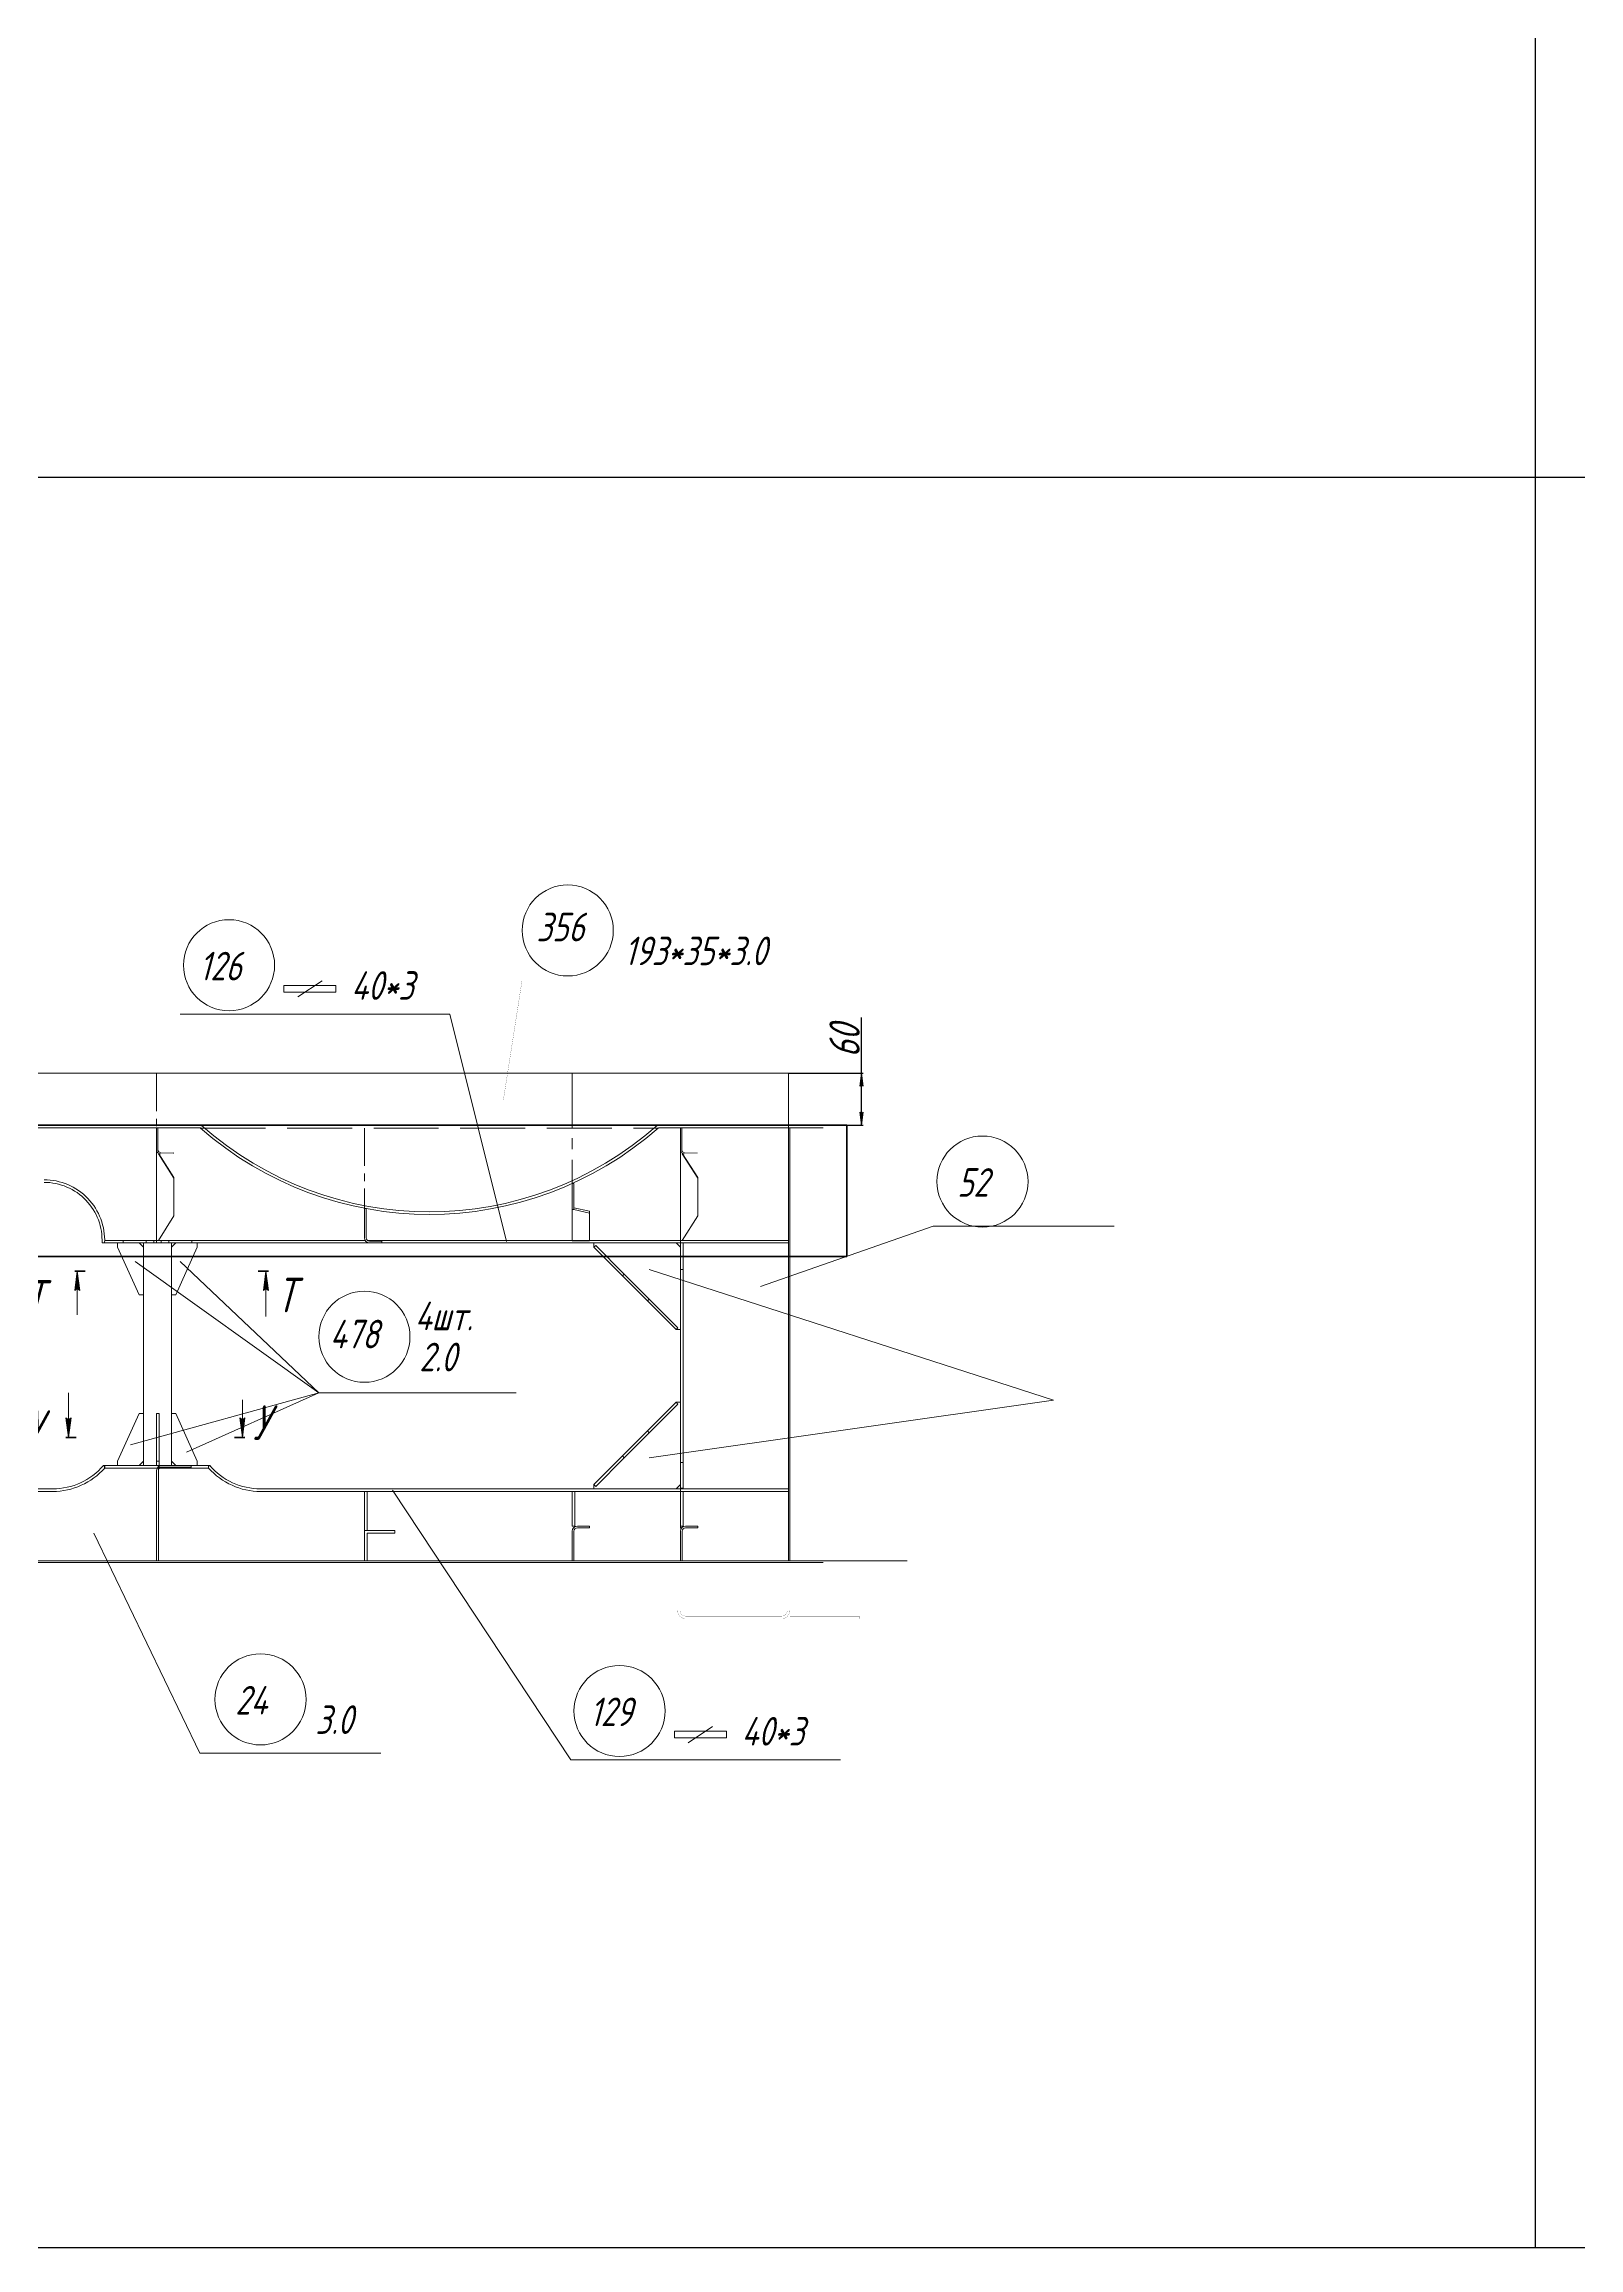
# Model space of a CAD drawing. Header units: millimetres. Extents: x 77380 to 135900, y -26587 to 17301.
# Drawn here: x 96540 to 98312, y -25986 to -23440 of the extents above; entities that cross this region are included whole.
import ezdxf

# ---------------------------------------------------------------- set-up
doc = ezdxf.new("R2010")
doc.units = ezdxf.units.MM
for name, pattern in [('K5LT32768', [0]), ('K5LT32772', [0]), ('K5LT32779', [0]), ('K5LT32780', [0]), ('K5LT32785', [200, 125, -25, 25, -25]), ('K5LT32790', [0]), ('K5LT32791', [0]), ('K5LT32800', [100, 75, -25]), ('K5LT32801', [70, 43.75, -8.75, 8.75, -8.75]), ('K5LT32802', [100, 62.5, -12.5, 12.5, -12.5]), ('K5LT_REINFORCED', [0]), ('K5LT_THIN', [0])]:
    doc.linetypes.add(name, pattern=pattern)
doc.layers.add('4001', color=7, linetype='Continuous')
doc.layers.add('РАЗМЕРЫ', color=3, linetype='Continuous', lineweight=25)
doc.styles.add('KDIMTEXTSTYLE', font='GOST_AU.SHX', dxfattribs={"width": 0.96, "oblique": 15, "height": 5})
doc.styles.add('KTEXTSTYLE', font='GOST_AU.SHX', dxfattribs={"width": 0.96, "height": 5})
doc.dimstyles.new('KDIMSTYLE (1.00)', dxfattribs={"dimtxt": 5, "dimasz": 1, "dimexe": 2, "dimexo": 0, "dimgap": 1, "dimtad": 1, "dimtxsty": 'KDIMTEXTSTYLE', "dimsah": 1, "dimcen": 0, "dimdle": 1, "dimadec": 0, "dimazin": 0, "dimtfac": 0.667, "dimtmove": 0, "dimatfit": 3, "dimfxl": 1, "dimtvp": 1, "dimtolj": 1, "dimtzin": 0, "dimarcsym": 0})

# ---------------------------------------------------------------- blocks, each defined once
blk = doc.blocks.new('U2')
at = {"layer": '4001', "color": 7, "linetype": 'K5LT_THIN', "lineweight": 18}
for p, q in [((121200, 14342.1), (121203, 14342.1)), ((121200, 14297.1), (121200, 14342.1)), ((121203, 14342.1), (121203, 14297.1)), ((121203, 14297.1), (121200, 14297.1))]:
    blk.add_line(p, q, dxfattribs=at)
blk = doc.blocks.new('U6')
at = {"layer": '4001', "color": 7, "linetype": 'K5LT_THIN', "lineweight": 18}
for p, q in [((121565, 14342.1), (121568, 14342.1)), ((121565, 14302.1), (121565, 14342.1)), ((121568, 14342.1), (121568, 14302.1)), ((121568, 14302.1), (121565, 14302.1))]:
    blk.add_line(p, q, dxfattribs=at)
blk = doc.blocks.new('U7')
at = {"layer": '4001', "color": 7, "linetype": 'K5LT_THIN', "lineweight": 18}
for p, q in [((121440, 14342.1), (121443, 14342.1)), ((121440, 14302.1), (121440, 14342.1)), ((121443, 14342.1), (121443, 14302.1)), ((121443, 14302.1), (121440, 14302.1))]:
    blk.add_line(p, q, dxfattribs=at)
blk = doc.blocks.new('KDIMARROW_01')
blk.add_hatch(color=0).paths.add_polyline_path([(0, 0), (-15, 2), (-13.5, 0), (-15, -2)])
at = {"color": 0, "linetype": 'K5LT_THIN', "lineweight": 18}
for p, q in [((-13.5, 0), (-15, 2)), ((-15, 2), (0, 0)), ((0, 0), (-15, -2)), ((-15, -2), (-13.5, 0))]:
    blk.add_line(p, q, dxfattribs=at)
at = {"layer": '4001', "color": 0, "linetype": 'K5LT_THIN', "lineweight": 18}
blk.add_line((0, 0), (-1, 0), dxfattribs=at)
blk = doc.blocks.new('*D628')
at = {"layer": 'Defpoints', "color": 0}
for p in [(97399.5, -24629.1), (97483.6, -24629.1), (97399.5, -24689.1)]:
    blk.add_point(p, dxfattribs=at)
at = {"layer": 'РАЗМЕРЫ', "color": 0, "lineweight": -2}
for p, q in [((97483.6, -24629.1), (97483.6, -24564.6)), ((97399.5, -24629.1), (97485.6, -24629.1)), ((97483.6, -24688.1), (97483.6, -24630.1)), ((97399.5, -24689.1), (97485.6, -24689.1))]:
    blk.add_line(p, q, dxfattribs=at)
for p, rotation in [((97483.6, -24629.1), 90), ((97483.6, -24689.1), 270)]:
    blk.add_blockref('KDIMARROW_01', p, dxfattribs=dict(at, rotation=rotation))
at = {"layer": 'РАЗМЕРЫ', "color": 7, "insert": (97464.1, -24591.8), "char_height": 5, "attachment_point": 5, "rotation": 90, "style": 'KDIMTEXTSTYLE'}
blk.add_mtext('\\A1;\\H35.0;\\W0.965;\\Q15;\\Q15;\\H35.0;\\W0.965;\\Q15;60\\H35.0;\\W0.965;\\Q15;\\Q15;', dxfattribs=at)

msp = doc.modelspace()

# ---------------------------------------------------------------- hatches: boundary and pattern name
for points in [[(96580.882, -24880.066), (96577.92, -24857.566), (96574.957, -24880.066), (96577.92, -24877.816)], [(96798.714, -24880.066), (96795.752, -24857.566), (96792.79, -24880.066), (96795.752, -24877.816)], [(96567.763, -25049.566), (96570.725, -25027.066), (96567.763, -25029.316), (96564.8, -25027.066)], [(96768.513, -25049.566), (96771.475, -25027.066), (96768.513, -25029.316), (96765.551, -25027.066)]]:
    msp.add_hatch(color=7).paths.add_polyline_path(points)

# ---------------------------------------------------------------- linework, layer by layer
at = {"color": 6}
for p, q in [((98262.304, -25985.734), (98262.304, -6183.971)), ((94137.059, -23940.62), (102487.549, -23940.62))]:
    msp.add_line(p, q, dxfattribs=at)
at = {"color": 1, "linetype": 'K5LT32772', "lineweight": 18, "true_color": 0xff0000}
for p, q in [((96876.667, -24527.774), (96816.549, -24527.774)), ((96816.549, -24527.774), (96816.549, -24535.288)), ((96816.549, -24535.288), (96876.667, -24535.288)), ((96832.518, -24540.924), (96860.698, -24522.138)), ((96876.667, -24535.288), (96876.667, -24527.774)), ((96696.784, -24560.65), (97008.341, -24560.65)), ((97008.341, -24560.65), (97073.66, -24823.471)), ((97536.228, -25192.066), (95093.105, -25192.066)), ((97327.675, -25389.095), (97267.558, -25389.095)), ((97267.558, -25389.095), (97267.558, -25396.609)), ((97267.558, -25396.609), (97327.675, -25396.609)), ((97283.527, -25402.245), (97311.707, -25383.459)), ((97327.675, -25396.609), (97327.675, -25389.095)), ((97147.793, -25421.971), (97459.349, -25421.971))]:
    msp.add_line(p, q, dxfattribs=at)
at = {"color": 7, "linetype": 'K5LT_THIN', "lineweight": 18}
for p, q in [((97399.513, -24629.066), (95199.513, -24629.066)), ((97399.513, -24632.066), (97399.513, -24629.066)), ((97399.513, -24689.066), (97399.513, -24632.066)), ((96720.696, -24689.066), (95878.331, -24689.066)), ((97399.513, -24689.066), (97248.332, -24689.066)), ((97399.513, -24692.066), (97399.513, -24689.066)), ((95879.466, -24692.066), (96719.561, -24692.066)), ((97249.467, -24692.066), (97399.513, -24692.066)), ((97399.513, -24822.066), (97399.513, -24692.066)), ((96669.513, -24722.066), (96669.513, -24822.066)), ((96689.513, -24750.373), (96671.513, -24722.066)), ((96689.513, -24749.535), (96672.046, -24722.066)), ((97274.513, -24722.066), (97274.513, -24822.066)), ((97294.513, -24750.373), (97276.513, -24722.066)), ((97294.513, -24749.535), (97277.046, -24722.066)), ((96689.513, -24793.759), (96689.513, -24749.535)), ((97151.513, -24756.449), (97149.513, -24756.449)), ((97149.513, -24756.449), (97149.513, -24786.449)), ((97151.513, -24756.449), (97151.513, -24786.449)), ((97294.513, -24793.759), (97294.513, -24749.535)), ((97151.513, -24786.449), (97149.513, -24786.449)), ((97149.513, -24786.449), (97149.513, -24822.449)), ((97169.513, -24788.484), (97151.513, -24784.466)), ((97169.513, -24790.467), (97151.513, -24786.449)), ((97169.513, -24788.484), (97169.513, -24790.467)), ((97169.513, -24822.449), (97169.513, -24790.467)), ((96671.513, -24822.066), (96689.513, -24793.759)), ((97276.513, -24822.066), (97294.513, -24793.759)), ((97566.543, -24805.772), (97366.817, -24875.445)), ((97566.543, -24805.772), (97775.513, -24805.772)), ((96606.446, -24825.066), (96909.513, -24825.066)), ((96624.513, -24825.066), (96606.446, -24825.066)), ((96909.513, -24822.066), (96609.513, -24822.066)), ((96630.813, -24822.066), (96609.513, -24822.066)), ((96631.713, -24825.066), (96624.513, -24825.066)), ((96624.513, -24825.066), (96624.513, -24830.066)), ((96624.513, -24830.066), (96649.513, -24885.066)), ((96630.813, -24822.066), (96630.813, -24825.066)), ((96630.813, -24822.066), (96657.6, -24822.066)), ((96631.713, -24825.066), (96657.6, -24825.066)), ((96654.513, -24830.066), (96649.513, -24825.066)), ((96654.513, -24825.066), (96654.513, -24830.066)), ((96654.513, -24885.066), (96654.513, -24830.066)), ((96657.6, -24822.066), (96657.6, -24825.066)), ((96657.6, -24822.066), (96666.175, -24822.066)), ((96657.6, -24825.066), (96666.175, -24825.066)), ((96666.175, -24822.066), (96666.175, -24825.066)), ((96666.175, -24822.066), (96674.851, -24822.066)), ((96666.175, -24825.066), (96674.851, -24825.066)), ((96671.513, -24822.066), (96669.513, -24822.066)), ((96674.851, -24822.066), (96674.851, -24825.066)), ((96674.851, -24822.066), (96683.426, -24822.066)), ((96674.851, -24825.066), (96683.426, -24825.066)), ((96683.426, -24822.066), (96683.426, -24825.066)), ((96683.426, -24822.066), (96710.213, -24822.066)), ((96683.426, -24825.066), (96709.913, -24825.066)), ((96686.513, -24830.066), (96686.513, -24825.066)), ((96686.513, -24830.066), (96691.513, -24825.066)), ((96686.513, -24885.066), (96686.513, -24830.066)), ((96716.513, -24830.066), (96691.513, -24885.066)), ((96709.913, -24825.066), (96716.513, -24825.066)), ((96710.213, -24822.066), (96710.213, -24825.066)), ((96716.513, -24825.066), (96716.513, -24830.066)), ((96887.782, -24825.066), (96897.782, -24825.066)), ((96910.317, -24822.066), (96909.513, -24822.066)), ((96909.513, -24825.066), (96929.513, -24825.066)), ((97149.513, -24822.066), (96912.867, -24822.066)), ((96929.513, -24825.066), (97399.513, -24825.066)), ((97151.513, -24822.066), (97149.513, -24822.066)), ((97151.513, -24822.449), (97149.513, -24822.449)), ((97274.513, -24822.066), (97151.513, -24822.066)), ((97151.513, -24822.449), (97169.513, -24822.449)), ((97399.513, -24822.066), (97169.513, -24822.066)), ((97269.513, -24825.066), (97174.513, -24825.066)), ((97174.513, -24825.066), (97174.513, -24830.066)), ((97174.513, -24830.066), (97174.513, -24825.066)), ((97176.634, -24827.945), (97174.513, -24830.066)), ((97207.581, -24863.134), (97174.513, -24830.066)), ((97209.703, -24861.013), (97176.634, -24827.945)), ((97274.513, -24830.066), (97269.513, -24825.066)), ((97276.513, -24822.066), (97274.513, -24822.066)), ((97276.513, -24822.066), (97274.513, -24822.066)), ((97274.513, -24825.066), (97274.513, -24855.631)), ((97277.513, -24825.066), (97274.513, -24825.066)), ((97399.513, -24822.066), (97276.513, -24822.066)), ((97277.513, -24825.066), (97277.513, -24855.631)), ((97399.513, -24825.066), (97277.513, -24825.066)), ((97399.513, -24825.066), (97399.513, -24822.066)), ((97399.513, -24822.066), (97399.513, -24825.066)), ((97399.513, -25109.066), (97399.513, -24825.066)), ((96574.957, -24880.066), (96577.92, -24857.566)), ((96577.92, -24857.566), (96580.882, -24880.066)), ((96577.92, -24872.566), (96577.92, -24857.566)), ((96792.79, -24880.066), (96795.752, -24857.566)), ((96795.752, -24857.566), (96798.714, -24880.066)), ((96795.752, -24872.566), (96795.752, -24857.566)), ((97209.703, -24861.013), (97207.581, -24863.134)), ((97236.445, -24891.998), (97207.581, -24863.134)), ((97238.566, -24889.877), (97209.703, -24861.013)), ((97238.566, -24855.631), (97705.232, -25006.729)), ((97277.513, -24855.631), (97274.513, -24855.631)), ((97274.513, -24855.631), (97274.513, -25078.501)), ((97277.513, -25078.501), (97277.513, -24855.631)), ((96577.92, -24877.816), (96574.957, -24880.066)), ((96580.882, -24880.066), (96577.92, -24877.816)), ((96577.92, -24877.816), (96577.92, -24908.133)), ((96649.513, -24885.066), (96654.513, -24885.066)), ((96654.513, -24885.066), (96654.513, -25022.066)), ((96686.513, -25022.066), (96686.513, -24885.066)), ((96691.513, -24885.066), (96686.513, -24885.066)), ((96795.752, -24877.816), (96792.79, -24880.066)), ((96798.714, -24880.066), (96795.752, -24877.816)), ((96795.752, -24877.816), (96795.752, -24909.816)), ((97238.566, -24889.877), (97236.445, -24891.998)), ((97269.513, -24925.066), (97236.445, -24891.998)), ((97271.634, -24922.945), (97238.566, -24889.877)), ((97271.634, -24922.945), (97269.513, -24925.066)), ((97269.513, -24925.066), (97274.513, -24925.066)), ((96567.763, -25029.316), (96567.763, -24998.316)), ((96768.513, -25029.316), (96768.513, -25006.316)), ((97236.445, -25042.134), (97269.513, -25009.066)), ((97705.232, -25006.729), (97238.566, -25073.119)), ((97238.566, -25044.255), (97271.634, -25011.187)), ((97271.634, -25011.187), (97269.513, -25009.066)), ((97274.513, -25009.066), (97269.513, -25009.066)), ((96567.763, -25049.566), (96564.8, -25027.066)), ((96564.8, -25027.066), (96567.763, -25029.316)), ((96567.763, -25029.316), (96570.725, -25027.066)), ((96570.725, -25027.066), (96567.763, -25049.566)), ((96567.763, -25034.566), (96567.763, -25049.566)), ((96624.513, -25077.066), (96649.513, -25022.066)), ((96649.513, -25022.066), (96654.513, -25022.066)), ((96654.513, -25022.066), (96654.513, -25077.066)), ((96669.513, -25077.066), (96669.513, -25022.066)), ((96669.513, -25022.066), (96672.513, -25022.066)), ((96672.513, -25077.066), (96672.513, -25022.066)), ((96686.513, -25022.066), (96686.513, -25077.066)), ((96691.513, -25022.066), (96686.513, -25022.066)), ((96716.513, -25077.066), (96691.513, -25022.066)), ((96768.513, -25049.566), (96765.551, -25027.066)), ((96765.551, -25027.066), (96768.513, -25029.316)), ((96768.513, -25029.316), (96771.475, -25027.066)), ((96771.475, -25027.066), (96768.513, -25049.566)), ((96768.513, -25034.566), (96768.513, -25049.566)), ((97207.581, -25070.998), (97236.445, -25042.134)), ((97209.703, -25073.119), (97238.566, -25044.255)), ((97238.566, -25044.255), (97236.445, -25042.134)), ((97174.513, -25104.066), (97207.581, -25070.998)), ((97209.703, -25073.119), (97207.581, -25070.998)), ((96730.955, -25082.066), (96608.071, -25082.066)), ((96609.483, -25085.066), (96609.483, -25082.066)), ((96609.483, -25085.066), (96609.543, -25085.066)), ((96729.513, -25085.066), (96609.513, -25085.066)), ((96609.543, -25085.066), (96609.543, -25082.066)), ((96669.513, -25082.066), (96609.543, -25082.066)), ((96669.513, -25085.066), (96609.543, -25085.066)), ((96624.513, -25082.066), (96624.513, -25077.066)), ((96654.513, -25077.066), (96649.513, -25082.066)), ((96654.513, -25077.066), (96654.513, -25082.066)), ((96669.513, -25082.066), (96669.513, -25077.066)), ((96669.513, -25077.066), (96672.513, -25077.066)), ((96709.513, -25082.066), (96669.513, -25082.066)), ((96671.513, -25084.066), (96709.513, -25084.066)), ((96709.543, -25085.066), (96671.513, -25085.066)), ((96672.513, -25082.066), (96672.513, -25077.066)), ((96686.513, -25082.066), (96686.513, -25077.066)), ((96686.513, -25077.066), (96691.513, -25082.066)), ((96709.543, -25082.066), (96709.513, -25082.066)), ((96709.513, -25084.066), (96709.513, -25082.066)), ((96709.543, -25085.066), (96709.543, -25082.066)), ((96729.543, -25082.066), (96709.543, -25082.066)), ((96729.543, -25085.066), (96709.543, -25085.066)), ((96716.513, -25082.066), (96716.513, -25077.066)), ((96729.543, -25085.066), (96729.543, -25082.066)), ((97176.634, -25106.187), (97209.703, -25073.119)), ((97274.513, -25078.501), (97277.513, -25078.501)), ((97274.513, -25078.501), (97274.513, -25108.301)), ((97277.513, -25078.501), (97277.513, -25108.301)), ((96549.513, -25109.066), (96299.513, -25109.066)), ((96549.513, -25112.066), (96299.513, -25112.066)), ((97399.513, -25109.066), (96789.513, -25109.066)), ((97399.513, -25112.066), (96789.513, -25112.066)), ((97149.513, -25112.066), (97152.513, -25112.066)), ((97176.634, -25106.187), (97174.513, -25104.066)), ((97174.513, -25104.066), (97174.513, -25109.066)), ((97269.513, -25109.066), (97274.513, -25104.066)), ((97277.513, -25108.301), (97274.513, -25108.301)), ((97274.513, -25112.066), (97277.513, -25112.066)), ((97277.513, -25108.301), (97277.513, -25109.066)), ((97399.513, -25109.066), (97399.513, -25112.066)), ((97399.513, -25112.066), (97399.513, -25192.066)), ((96944.513, -25157.066), (96909.513, -25157.066)), ((96909.513, -25157.066), (96909.513, -25192.066)), ((96912.513, -25192.066), (96912.513, -25160.066)), ((96912.513, -25160.066), (96944.513, -25160.066)), ((96944.513, -25160.066), (96944.513, -25157.066)), ((97399.513, -25192.066), (96299.513, -25192.066)), ((96909.513, -25192.066), (96912.513, -25192.066))]:
    msp.add_line(p, q, dxfattribs=at)
at = {"color": 1, "linetype": 'K5LT32801', "lineweight": 18, "true_color": 0xff0000}
for p, q in [((96669.513, -24629.066), (96669.513, -24825.066)), ((96909.514, -24692.316), (96909.514, -24819.168))]:
    msp.add_line(p, q, dxfattribs=at)
at = {"color": 1, "linetype": 'K5LT32802', "lineweight": 18, "true_color": 0xff0000}
for p, q in [((97149.513, -24629.066), (97149.513, -24825.066)), ((97274.513, -24692.066), (97274.513, -25157.065))]:
    msp.add_line(p, q, dxfattribs=at)
at = {"color": 3, "linetype": 'K5LT32768', "lineweight": 18, "true_color": 0x00ff00}
for p, q in [((96720.514, -24689.066), (95878.512, -24689.066)), ((97249.513, -24689.066), (97439.512, -24689.066)), ((96720.514, -24692.066), (95878.512, -24692.066)), ((95879.088, -24692.066), (96719.939, -24692.066)), ((96669.513, -24717.621), (96669.513, -24692.066)), ((96671.011, -24717.621), (96671.011, -24692.066)), ((97249.089, -24692.066), (97399.513, -24692.066)), ((97274.513, -24717.621), (97274.513, -24692.066)), ((97276.011, -24717.621), (97276.011, -24692.066)), ((97379.514, -24692.066), (97439.512, -24692.066)), ((97399.513, -25192.066), (97399.513, -24692.066)), ((97401.013, -25192.066), (97401.013, -24692.066)), ((97439.512, -25194.066), (95159.514, -25194.066))]:
    msp.add_line(p, q, dxfattribs=at)
at = {"color": 6, "linetype": 'K5LT32800', "lineweight": 18, "true_color": 0xff00ff}
for p, q in [((96721.359, -24689.317), (97249.513, -24689.066)), ((96720.222, -24692.316), (97248.806, -24692.316))]:
    msp.add_line(p, q, dxfattribs=at)
at = {"color": 1, "linetype": 'K5LT32785', "lineweight": 18, "true_color": 0xff0000}
msp.add_line((96669.513, -24722.066), (96669.513, -24825.066), dxfattribs=at)
at = {"color": 7, "linetype": 'K5LT32791', "lineweight": 18}
for p, q in [((96911.513, -24785.348), (96909.513, -24785.348)), ((96909.513, -24790.066), (96909.513, -24819.066)), ((96911.513, -24819.066), (96911.513, -24785.348)), ((96929.513, -24823.066), (96915.513, -24823.066)), ((96929.513, -24825.066), (96929.513, -24823.066)), ((97149.513, -25192.066), (97149.513, -25158.066)), ((97151.513, -25158.066), (97151.513, -25192.066)), ((97155.513, -25152.066), (97169.513, -25152.066)), ((97169.513, -25154.066), (97155.513, -25154.066)), ((97169.513, -25152.066), (97169.513, -25154.066)), ((97274.513, -25192.066), (97274.513, -25158.066)), ((97276.513, -25158.066), (97276.513, -25192.066)), ((97280.513, -25152.066), (97294.513, -25152.066)), ((97294.513, -25154.066), (97280.513, -25154.066)), ((97294.513, -25152.066), (97294.513, -25154.066))]:
    msp.add_line(p, q, dxfattribs=at)
at = {"color": 134, "linetype": 'K5LT_REINFORCED', "lineweight": 100, "true_color": 0x009696}
for p, q in [((96574.92, -24857.566), (96586.92, -24857.566)), ((96786.752, -24857.566), (96798.752, -24857.566)), ((96564.763, -25049.566), (96576.763, -25049.566)), ((96759.513, -25049.566), (96771.513, -25049.566))]:
    msp.add_line(p, q, dxfattribs=at)
at = {"color": 1, "linetype": 'K5LT_THIN', "lineweight": 18, "true_color": 0xff0000}
for p, q in [((96644.657, -24846.6), (96856.911, -24998.316)), ((96696.67, -24846.6), (96856.911, -24998.316)), ((96639.528, -25058.333), (96856.911, -24998.316)), ((96704.013, -25066.795), (96856.911, -24998.316)), ((96856.911, -24998.316), (97084.911, -24998.316)), ((96941.774, -25110.722), (97147.793, -25421.971)), ((96719.543, -25414.393), (96596.817, -25160.066)), ((96719.543, -25414.393), (96928.513, -25414.393))]:
    msp.add_line(p, q, dxfattribs=at)
at = {"color": 7, "linetype": 'K5LT32780', "lineweight": 18}
for p, q in [((96669.513, -25192.066), (96669.513, -25087.993)), ((96671.513, -25192.066), (96671.513, -25087.993))]:
    msp.add_line(p, q, dxfattribs=at)
at = {"color": 6}
msp.add_lwpolyline([(94137.059, -6183.971), (102487.549, -6183.971), (102487.549, -25985.734), (94137.059, -25985.734)], close=True, dxfattribs=at)
at = {"color": 1, "linetype": 'K5LT32772', "true_color": 0xff0000, "const_width": 0.18}
msp.add_lwpolyline([(97069.93, -24660.566), (97091.604, -24521.79), (97276.929, -24521.79)], dxfattribs=at)
at = {"color": 2, "lineweight": 100}
msp.add_lwpolyline([(95159.514, -24689.066), (97466.68, -24689.066), (97466.68, -24840.608), (95159.514, -24840.608)], close=True, dxfattribs=at)
at = {"color": 3, "linetype": 'K5LT32768', "true_color": 0x00ff00, "const_width": 0.18}
for points in [[(96674.011, -24722.121), (96689.456, -24722.121), (96689.456, -24720.621), (96674.011, -24720.621)], [(97279.011, -24722.121), (97294.456, -24722.121), (97294.456, -24720.621), (97279.011, -24720.621)]]:
    msp.add_lwpolyline(points, dxfattribs=at)
at = {"color": 7, "linetype": 'K5LT32780', "const_width": 0.18}
msp.add_lwpolyline([(96675.513, -25081.994), (96709.44, -25081.994), (96709.44, -25083.993), (96675.513, -25083.993)], dxfattribs=at)
at = {"color": 8, "linetype": 'K5LT32790', "true_color": 0x808080, "const_width": 0.18}
msp.add_lwpolyline([(97398.013, -25194.066), (97398.013, -25249.066, -0.41421356), (97391.013, -25256.066), (97281.013, -25256.066, -0.41421356), (97274.013, -25249.066), (97274.013, -25194.066), (97271.013, -25194.066), (97271.013, -25249.066, 0.41421356), (97281.013, -25259.066), (97391.013, -25259.066, 0.41421356), (97401.013, -25249.066), (97401.013, -25194.066)], format="xyb", close=True, dxfattribs=at)
at = {"color": 8, "linetype": 'K5LT32779', "true_color": 0x808080, "const_width": 0.18}
msp.add_lwpolyline([(97401.013, -25256.066), (97481.012, -25256.066), (97481.012, -25259.066), (97401.013, -25259.066)], dxfattribs=at)
at = {"color": 1, "linetype": 'K5LT32772', "lineweight": 18, "true_color": 0xff0000}
for centre in [(97144.371, -24464.137), (96753.144, -24504.29), (97623.378, -24754.147), (96909.513, -24933.364), (96789.513, -25352.191), (97204.153, -25365.611)]:
    msp.add_circle(centre, 52.603, dxfattribs=at)
at = {"color": 7, "linetype": 'K5LT_THIN', "lineweight": 18}
for centre, radius, start, end in [((96984.514, -24392.066), 397, 228.481672, 311.518328), ((96984.514, -24392.066), 400, 228.644411, 311.355589), ((96539.513, -24822.066), 70, 357.543787, 90), ((96539.513, -24822.067), 67.001, 357.434224, 89.999818), ((96549.513, -25032.066), 77, 270, 319.507339), ((96549.513, -25032.066), 80, 270, 318.590378), ((96609.483, -25085.166), 3.1, 90, 138.476946), ((96609.483, -25085.166), 0.1, 90, 138.476946), ((96789.513, -25032.066), 80, 221.409622, 270), ((96729.543, -25085.166), 3.1, 41.523054, 90), ((96729.543, -25085.166), 0.1, 41.523054, 90), ((96789.513, -25032.066), 77, 220.492661, 270)]:
    msp.add_arc(centre, radius, start, end, dxfattribs=at)
at = {"color": 3, "linetype": 'K5LT32768', "lineweight": 18, "true_color": 0x00ff00}
for centre, radius, start, end in [((96674.011, -24717.622), 4.498, 179.981766, 269.99881), ((96674.011, -24717.621), 3, 179.998352, 270.001648), ((97279.011, -24717.622), 4.498, 179.981766, 269.99881), ((97279.011, -24717.621), 3, 179.998352, 270.001648)]:
    msp.add_arc(centre, radius, start, end, dxfattribs=at)
at = {"color": 7, "linetype": 'K5LT32791', "lineweight": 18}
for centre, radius, start, end in [((96915.513, -24819.066), 6, 180, 270), ((96915.513, -24819.066), 4, 180, 270), ((97155.513, -25158.066), 6, 90, 180), ((97155.513, -25158.066), 4, 90, 180), ((97280.513, -25158.066), 6, 90, 180), ((97280.513, -25158.066), 4, 90, 180)]:
    msp.add_arc(centre, radius, start, end, dxfattribs=at)
at = {"color": 7, "linetype": 'K5LT32780', "lineweight": 18}
for centre, radius, start, end in [((96675.513, -25087.993), 6, 89.998352, 180.001648), ((96675.514, -25087.993), 4, 90.011856, 180.01001)]:
    msp.add_arc(centre, radius, start, end, dxfattribs=at)

# ---------------------------------------------------------------- block references
for name in ['U2', 'U7', 'U6']:
    msp.add_blockref(name, (-24290.486, -39454.155))

# ---------------------------------------------------------------- texts
at = {"color": 7, "char_height": 2.5, "attachment_point": 1, "style": 'KTEXTSTYLE'}
for s, insert in [('\\H3.5;\\W0.965;\\Q15;\\Q15;\\H33.00;{\\c255;356}', (97108.227, -24443.661)), ('\\H3.5;\\W0.965;\\Q15;\\Q15;\\H33.00;{\\c255;193*35*3.0}', (97209.59, -24471.279)), ('\\H3.5;\\W0.965;\\Q15;\\Q15;\\H33.00;{\\c255;126}', (96718.636, -24488.79)), ('\\H3.5;\\W0.965;\\Q15;\\Q15;\\H33.00;{\\c255;40*3}', (96894.167, -24511.212)), ('\\H3.5;\\W0.965;\\Q15;\\Q15;\\H33.00;{\\c255;52}', (97594.211, -24738.647)), ('\\H3.5;\\W0.965;\\Q15;\\Q15;\\H40.00;{\\c16711680;Т}', (96807.752, -24865.133)), ('\\H3.5;\\W0.965;\\Q15;\\Q15;\\H40.00;{\\c16711680;Т}', (96516.57, -24868.133)), ('\\H3.5;\\W0.965;\\Q15;\\Q15;\\H33.00;4шт.', (96967.775, -24892.914)), ('\\H3.5;\\W0.965;\\Q15;\\Q15;\\H33.00;{\\c255;478}', (96869.455, -24913.784)), ('\\H3.5;\\W0.965;\\Q15;\\Q15;\\H33.00;{\\c255;2.0}', (96972.918, -24940.286)), ('\\H3.5;\\W0.965;\\Q15;\\Q15;\\H40.00;{\\c16711680;У}', (96518.394, -25018.333)), ('\\H3.5;\\W0.965;\\Q15;\\Q15;\\H40.00;{\\c16711680;У}', (96780.829, -25012.583)), ('\\H3.5;\\W0.965;\\Q15;\\Q15;\\H33.00;{\\c255;24}', (96760.346, -25336.691)), ('\\H3.5;\\W0.965;\\Q15;\\Q15;\\H33.00;{\\c255;129}', (97169.645, -25350.111)), ('\\H3.5;\\W0.965;\\Q15;\\Q15;\\H33.00;{\\c255;3.0}', (96852.918, -25359.113)), ('\\H3.5;\\W0.965;\\Q15;\\Q15;\\H33.00;{\\c255;40*3}', (97345.175, -25372.533))]:
    msp.add_mtext(s, dxfattribs=dict(at, insert=insert))

# ---------------------------------------------------------------- dimensions: what is measured, and where the dimension line sits
at = {"layer": 'РАЗМЕРЫ', "color": 7}
dim = msp.add_linear_dim(base=(97483.566, -24629.066), p1=(97399.513, -24689.066), p2=(97399.513, -24629.066), angle=90, dimstyle='KDIMSTYLE (1.00)', override={"dimscale": 1, "dimexo": 0, "dimpost": '\\H35.0;\\W0.965;\\Q15;\\Q15;\\H35.0;\\W0.965;\\Q15;<>\\H35.0;\\W0.965;\\Q15;\\Q15;', "dimblk1": 'KDIMARROW_01', "dimblk2": 'KDIMARROW_01', "dimse1": 0, "dimse2": 0, "dimclrt": 7, "dimtolj": 1}, dxfattribs=at)
dim.commit()
dim.dimension.update_dxf_attribs({"geometry": '*D628', "text_midpoint": (97483.566, -24591.819), "dimtype": 160})

doc.saveas('drawing.dxf')
